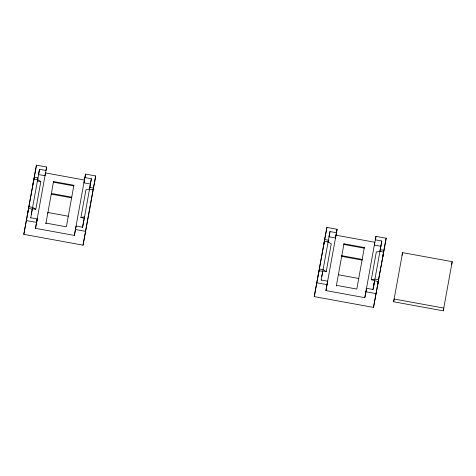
<?xml version="1.0" encoding="UTF-8"?>
<svg xmlns="http://www.w3.org/2000/svg" width="476" height="476" viewBox="0 0 476 476"><rect width="100%" height="100%" fill="white"/><g stroke="black" fill="none" stroke-linecap="round" stroke-linejoin="round"><path stroke-width="0.71" d="M91.386 178.756L90.386 184.01L83.907 182.826L84.906 177.572L91.386 178.756L84.561 216.872L82.61 227.236L76.13 226.052L74.375 235.424L35.486 228.337L45.523 172.931L84.407 180.023L85.537 174.109L95.718 175.965L83.056 245.164L23.8 234.359L36.462 165.166L46.648 167.022L46.023 170.485L39.538 169.301L38.538 174.555L45.018 175.739L46.648 167.022M23.8 234.359L28.625 208.452L32.326 209.125M27.626 213.7L33.957 179.018L37.658 179.69L40.829 181.517L35.789 209.327L32.392 208.708M33.266 182.54L36.462 165.166M30.672 217.984L32.303 209M39.538 169.301L31.327 214.379M30.762 217.782L37.241 218.966L36.616 222.429L26.43 220.572M53.526 181.546L45.874 223.756L45.999 223.101L66.366 226.814L73.893 185.259L53.526 181.546L53.401 182.201L73.768 185.914L73.893 185.259M74.375 235.424L84.407 180.023M84.906 177.572L85.537 174.109M84.311 218.181L80.908 217.562L85.948 189.751L89.577 189.168L93.207 189.823M82.526 227.421L84.228 218.014M89.339 189.799L90.386 184.01M83.056 245.164L92.957 190.483M337.091 229.277L325.929 290.592L364.812 297.678L366.568 288.307L373.053 289.491L374.618 280.834L378.319 281.506L373.499 307.413L314.243 296.613L326.905 227.421L337.091 229.277L335.461 237.988L328.981 236.81L329.981 231.556L336.461 232.74M314.243 296.613L319.069 270.701L322.77 271.38M318.063 275.955L324.4 241.272L328.101 241.945L331.272 243.771L326.233 271.582L322.835 270.963L321.77 276.633M323.394 246.52L326.905 227.421M321.116 280.239L322.877 270.529M326.233 271.582L323.085 269.648L329.981 231.556M321.205 280.037L327.684 281.215L327.054 284.678L316.873 282.821M343.969 243.795L336.318 286.011L336.443 285.35L356.81 289.063L364.336 247.514L343.969 243.795L343.845 244.456L364.211 248.169L364.336 247.514M364.812 297.678L374.85 242.272L335.961 235.186M382.966 255.594L382.65 257.326L386.161 238.22L375.975 236.364L375.35 239.827L381.829 241.011L379.89 251.637M372.964 289.694L374.683 280.412L371.28 279.793L376.32 251.982L379.949 251.399L383.65 252.072L377.319 286.76L377.635 285.029M373.928 284.35L374.725 279.977M379.913 251.31L381.829 241.011M371.28 279.793L374.933 279.103L379.949 251.399M373.499 307.413L386.161 238.22M393.646 301.79L402.571 252.625L452.2 261.675L443.269 310.834L393.646 301.79L394.17 299.029L443.799 308.079L443.269 310.834M32.951 184.271L33.957 179.018M40.829 181.517L37.408 181.005L37.973 177.959L34.272 177.286M35.789 209.327L32.642 207.393L28.941 206.721M35.486 228.337L37.241 218.966M47.79 213.159L47.915 212.498L68.282 216.217M80.908 217.562L84.561 216.872M93.088 189.757L95.718 175.965M328.041 242.183L328.416 240.213L324.709 239.541M325.929 290.592L327.684 281.215M375.975 236.364L374.35 245.08L380.83 246.265M402.047 255.386L402.571 252.625M451.676 264.436L452.2 261.675M89.881 187.431L93.522 188.091M380.264 249.668L383.965 250.34M319.378 268.97L323.085 269.648M374.933 279.103L378.634 279.775M338.353 274.753L358.725 278.466M75.5 229.515L85.686 231.372M365.943 291.77L376.129 293.627M51.36 193.452L51.235 194.113L71.608 197.826L71.733 197.171L51.36 193.452M341.804 255.707L341.679 256.368L362.046 260.08L362.171 259.42L341.804 255.707"/></g></svg>
